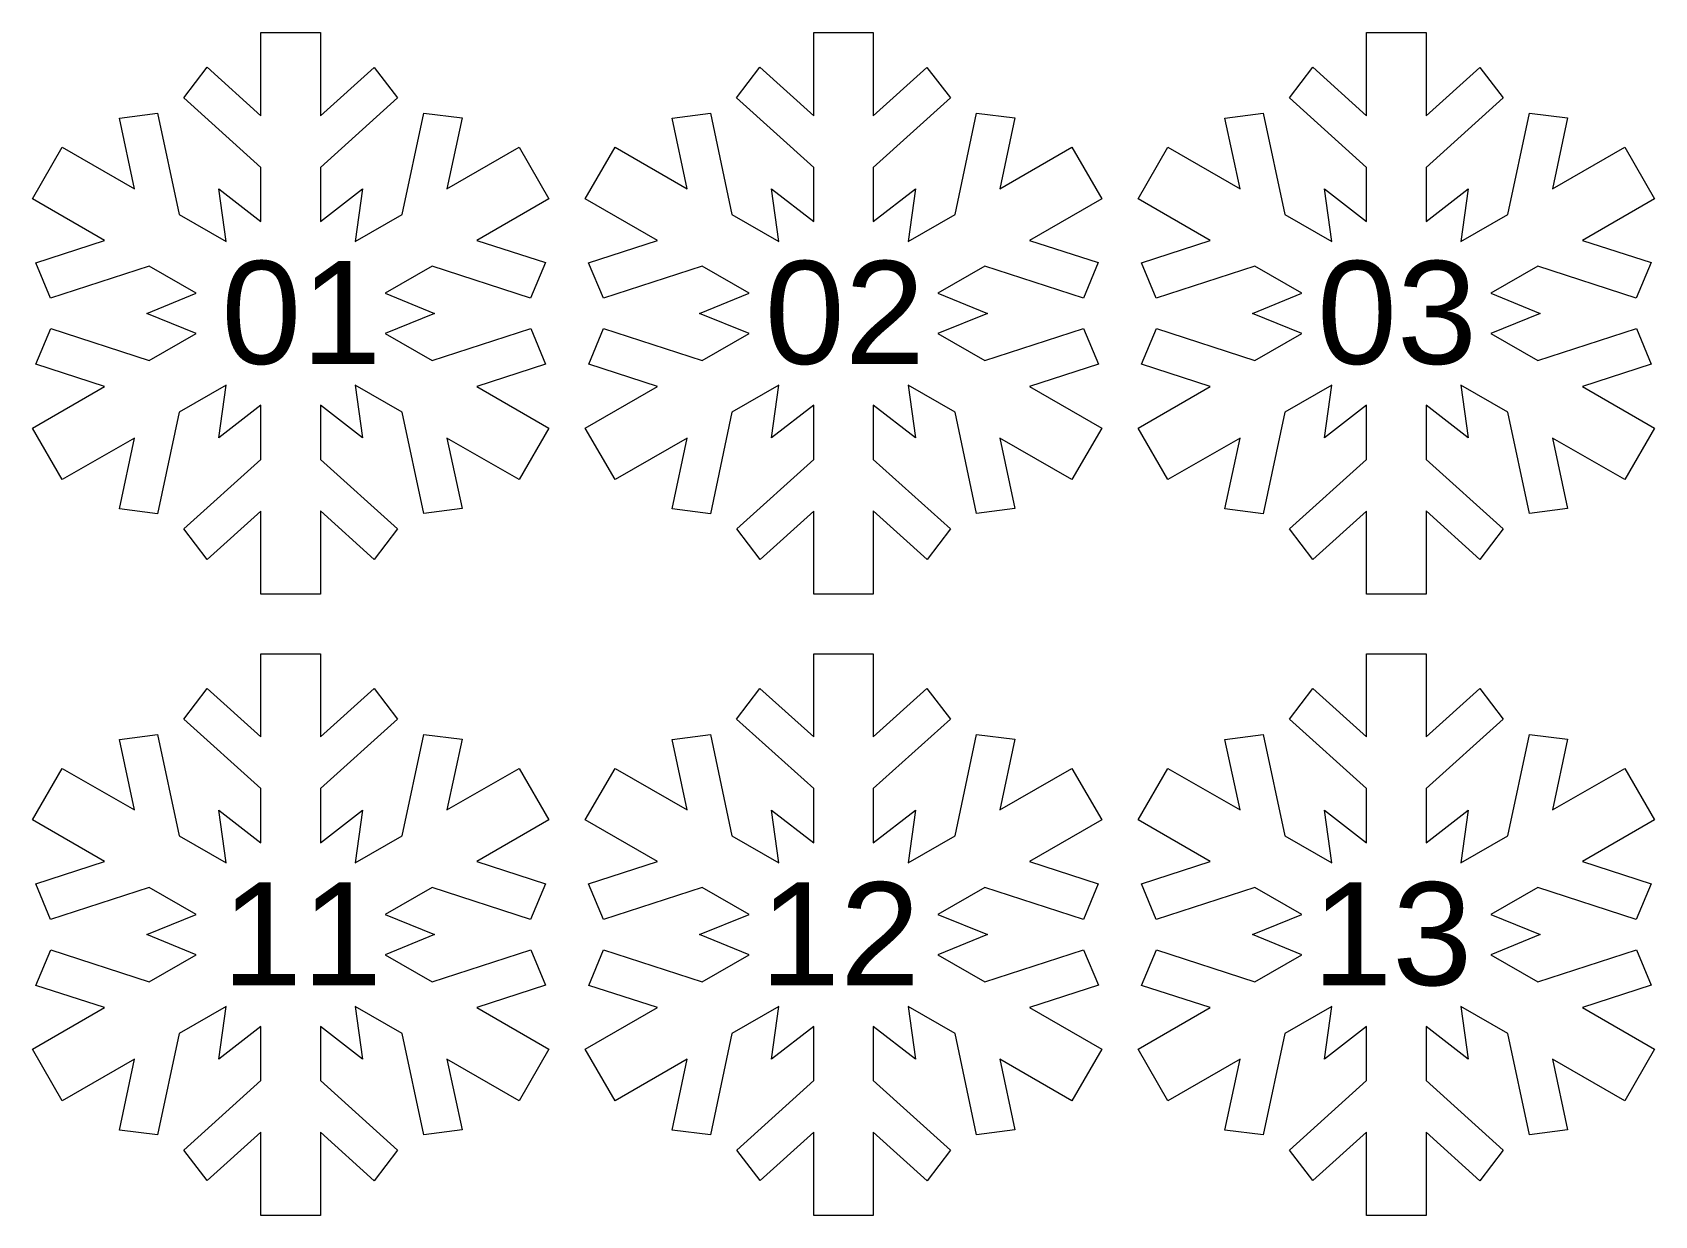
# Model space of a CAD drawing. Header units: millimetres. Extents: x -939 to 939, y -901 to -426.
# Drawn here: x 212.9 to 299.2, y -716.3 to -653.3 of the extents above; entities that cross this region are included whole.
import ezdxf

# ---------------------------------------------------------------- set-up
doc = ezdxf.new("R2010")
doc.units = ezdxf.units.MM
doc.header["$MEASUREMENT"] = 0
doc.layers.add('Camada 1', color=7, linetype='Continuous')
doc.styles.add('0', font='arial.ttf', dxfattribs={"height": 1})

msp = doc.modelspace()

# ---------------------------------------------------------------- linework, layer by layer
at = {"layer": 'Camada 1', "color": 250, "lineweight": 20}
for points in [[(234.1313, -670.7627), (234.1313, -670.7627), (231.6334, -669.3206), (231.6334, -669.3206), (231.6334, -669.3206), (231.6334, -669.3206), (234.2676, -668.2525), (234.2676, -668.2525), (234.2676, -668.2525), (234.2676, -668.2525), (231.6337, -667.1848), (231.6337, -667.1848), (231.6337, -667.1848), (231.6337, -667.1848), (234.1322, -665.7421), (234.1322, -665.7421), (234.1322, -665.7421), (234.1322, -665.7421), (239.3773, -667.4444), (239.3773, -667.4444), (239.3773, -667.4444), (239.3773, -667.4444), (240.1662, -665.555), (240.1662, -665.555), (240.1662, -665.555), (240.1662, -665.555), (236.5112, -664.3687), (236.5112, -664.3687), (236.5112, -664.3687), (236.5112, -664.3687), (240.3478, -662.1536), (240.3478, -662.1536), (240.3478, -662.1536), (240.3478, -662.1536), (238.7618, -659.4062), (238.7618, -659.4062), (238.7618, -659.4062), (238.7618, -659.4062), (234.9243, -661.6217), (234.9243, -661.6217), (234.9243, -661.6217), (234.9243, -661.6217), (235.7256, -657.8574), (235.7256, -657.8574), (235.7256, -657.8574), (235.7256, -657.8574), (233.695, -657.5967), (233.695, -657.5967), (233.695, -657.5967), (233.695, -657.5967), (232.5455, -662.9951), (232.5455, -662.9951), (232.5455, -662.9951), (232.5455, -662.9951), (230.0472, -664.4376), (230.0472, -664.4376), (230.0472, -664.4376), (230.0472, -664.4376), (230.4395, -661.6219), (230.4395, -661.6219), (230.4395, -661.6219), (230.4395, -661.6219), (228.1976, -663.369), (228.1976, -663.369), (228.1976, -663.369), (228.1976, -663.369), (228.1976, -660.4847), (228.1976, -660.4847), (228.1976, -660.4847), (228.1976, -660.4847), (232.2944, -656.7933), (232.2944, -656.7933), (232.2944, -656.7933), (232.2944, -656.7933), (231.0528, -655.1648), (231.0528, -655.1648), (231.0528, -655.1648), (231.0528, -655.1648), (228.1976, -657.7372), (228.1976, -657.7372), (228.1976, -657.7372), (228.1976, -657.7372), (228.1976, -653.3064), (228.1976, -653.3064), (228.1976, -653.3064), (228.1976, -653.3064), (225.0252, -653.3064), (225.0252, -653.3064), (225.0252, -653.3064), (225.0252, -653.3064), (225.0252, -657.7379), (225.0252, -657.7379), (225.0252, -657.7379), (225.0252, -657.7379), (222.1661, -655.1618), (222.1661, -655.1618), (222.1661, -655.1618), (222.1661, -655.1618), (220.9245, -656.7903), (220.9245, -656.7903), (220.9245, -656.7903), (220.9245, -656.7903), (225.0252, -660.4847), (225.0252, -660.4847), (225.0252, -660.4847), (225.0252, -660.4847), (225.0252, -663.369), (225.0252, -663.369), (225.0252, -663.369), (225.0252, -663.369), (222.7833, -661.6219), (222.7833, -661.6219), (222.7833, -661.6219), (222.7833, -661.6219), (223.1755, -664.4376), (223.1755, -664.4376), (223.1755, -664.4376), (223.1755, -664.4376), (220.6774, -662.9951), (220.6774, -662.9951), (220.6774, -662.9951), (220.6774, -662.9951), (219.5288, -657.601), (219.5288, -657.601), (219.5288, -657.601), (219.5288, -657.601), (217.4978, -657.8627), (217.4978, -657.8627), (217.4978, -657.8627), (217.4978, -657.8627), (218.298, -661.6217), (218.298, -661.6217), (218.298, -661.6217), (218.298, -661.6217), (214.4608, -659.4062), (214.4608, -659.4062), (214.4608, -659.4062), (214.4608, -659.4062), (212.8745, -662.1536), (212.8745, -662.1536), (212.8745, -662.1536), (212.8745, -662.1536), (216.7124, -664.3689), (216.7124, -664.3689), (216.7124, -664.3689), (216.7124, -664.3689), (213.0518, -665.5574), (213.0518, -665.5574), (213.0518, -665.5574), (213.0518, -665.5574), (213.8415, -667.4468), (213.8415, -667.4468), (213.8415, -667.4468), (213.8415, -667.4468), (219.0912, -665.7425), (219.0912, -665.7425), (219.0912, -665.7425), (219.0912, -665.7425), (221.5893, -667.1846), (221.5893, -667.1846), (221.5893, -667.1846), (221.5893, -667.1846), (218.9549, -668.2525), (218.9549, -668.2525), (218.9549, -668.2525), (218.9549, -668.2525), (221.5897, -669.3206), (221.5897, -669.3206), (221.5897, -669.3206), (221.5897, -669.3206), (219.0912, -670.7633), (219.0912, -670.7633), (219.0912, -670.7633), (219.0912, -670.7633), (213.8459, -669.061), (213.8459, -669.061), (213.8459, -669.061), (213.8459, -669.061), (213.0567, -670.9506), (213.0567, -670.9506), (213.0567, -670.9506), (213.0567, -670.9506), (216.712, -672.1367), (216.712, -672.1367), (216.712, -672.1367), (216.712, -672.1367), (212.8745, -674.3523), (212.8745, -674.3523), (212.8745, -674.3523), (212.8745, -674.3523), (214.4608, -677.0997), (214.4608, -677.0997), (214.4608, -677.0997), (214.4608, -677.0997), (218.2989, -674.884), (218.2989, -674.884), (218.2989, -674.884), (218.2989, -674.884), (217.4976, -678.6481), (217.4976, -678.6481), (217.4976, -678.6481), (217.4976, -678.6481), (219.5285, -678.909), (219.5285, -678.909), (219.5285, -678.909), (219.5285, -678.909), (220.6774, -673.5104), (220.6774, -673.5104), (220.6774, -673.5104), (220.6774, -673.5104), (223.1753, -672.0683), (223.1753, -672.0683), (223.1753, -672.0683), (223.1753, -672.0683), (222.7833, -674.8831), (222.7833, -674.8831), (222.7833, -674.8831), (222.7833, -674.8831), (225.0252, -673.1362), (225.0252, -673.1362), (225.0252, -673.1362), (225.0252, -673.1362), (225.0252, -676.0214), (225.0252, -676.0214), (225.0252, -676.0214), (225.0252, -676.0214), (220.9287, -679.7124), (220.9287, -679.7124), (220.9287, -679.7124), (220.9287, -679.7124), (222.1708, -681.3403), (222.1708, -681.3403), (222.1708, -681.3403), (222.1708, -681.3403), (225.0252, -678.7682), (225.0252, -678.7682), (225.0252, -678.7682), (225.0252, -678.7682), (225.0252, -683.1986), (225.0252, -683.1986), (225.0252, -683.1986), (225.0252, -683.1986), (228.1976, -683.1986), (228.1976, -683.1986), (228.1976, -683.1986), (228.1976, -683.1986), (228.1976, -678.7669), (228.1976, -678.7669), (228.1976, -678.7669), (228.1976, -678.7669), (231.0573, -681.3435), (231.0573, -681.3435), (231.0573, -681.3435), (231.0573, -681.3435), (232.2987, -679.7151), (232.2987, -679.7151), (232.2987, -679.7151), (232.2987, -679.7151), (228.1976, -676.0201), (228.1976, -676.0201), (228.1976, -676.0201), (228.1976, -676.0201), (228.1976, -673.1362), (228.1976, -673.1362), (228.1976, -673.1362), (228.1976, -673.1362), (230.4395, -674.8831), (230.4395, -674.8831), (230.4395, -674.8831), (230.4395, -674.8831), (230.0474, -672.0683), (230.0474, -672.0683), (230.0474, -672.0683), (230.0474, -672.0683), (232.5461, -673.511), (232.5461, -673.511), (232.5461, -673.511), (232.5461, -673.511), (233.6946, -678.9039), (233.6946, -678.9039), (233.6946, -678.9039), (233.6946, -678.9039), (235.7256, -678.6426), (235.7256, -678.6426), (235.7256, -678.6426), (235.7256, -678.6426), (234.9256, -674.8842), (234.9256, -674.8842), (234.9256, -674.8842), (234.9256, -674.8842), (238.7622, -677.0995), (238.7622, -677.0995), (238.7622, -677.0995), (238.7622, -677.0995), (240.3484, -674.3521), (240.3484, -674.3521), (240.3484, -674.3521), (240.3484, -674.3521), (236.5101, -672.1363), (236.5101, -672.1363), (236.5101, -672.1363), (236.5101, -672.1363), (240.1713, -670.9479), (240.1713, -670.9479), (240.1713, -670.9479), (240.1713, -670.9479), (239.3819, -669.0587), (239.3819, -669.0587), (239.3819, -669.0587), (239.3819, -669.0587), (234.1313, -670.7627), (234.1313, -670.7627)], [(263.5384, -670.7627), (263.5384, -670.7627), (261.0405, -669.3206), (261.0405, -669.3206), (261.0405, -669.3206), (261.0405, -669.3206), (263.6746, -668.2525), (263.6746, -668.2525), (263.6746, -668.2525), (263.6746, -668.2525), (261.0407, -667.1848), (261.0407, -667.1848), (261.0407, -667.1848), (261.0407, -667.1848), (263.5392, -665.7421), (263.5392, -665.7421), (263.5392, -665.7421), (263.5392, -665.7421), (268.7843, -667.4444), (268.7843, -667.4444), (268.7843, -667.4444), (268.7843, -667.4444), (269.5733, -665.555), (269.5733, -665.555), (269.5733, -665.555), (269.5733, -665.555), (265.9182, -664.3687), (265.9182, -664.3687), (265.9182, -664.3687), (265.9182, -664.3687), (269.7548, -662.1536), (269.7548, -662.1536), (269.7548, -662.1536), (269.7548, -662.1536), (268.1688, -659.4062), (268.1688, -659.4062), (268.1688, -659.4062), (268.1688, -659.4062), (264.3314, -661.6217), (264.3314, -661.6217), (264.3314, -661.6217), (264.3314, -661.6217), (265.1327, -657.8574), (265.1327, -657.8574), (265.1327, -657.8574), (265.1327, -657.8574), (263.1021, -657.5967), (263.1021, -657.5967), (263.1021, -657.5967), (263.1021, -657.5967), (261.9526, -662.9951), (261.9526, -662.9951), (261.9526, -662.9951), (261.9526, -662.9951), (259.4543, -664.4376), (259.4543, -664.4376), (259.4543, -664.4376), (259.4543, -664.4376), (259.8465, -661.6219), (259.8465, -661.6219), (259.8465, -661.6219), (259.8465, -661.6219), (257.6046, -663.369), (257.6046, -663.369), (257.6046, -663.369), (257.6046, -663.369), (257.6046, -660.4847), (257.6046, -660.4847), (257.6046, -660.4847), (257.6046, -660.4847), (261.7015, -656.7933), (261.7015, -656.7933), (261.7015, -656.7933), (261.7015, -656.7933), (260.4599, -655.1648), (260.4599, -655.1648), (260.4599, -655.1648), (260.4599, -655.1648), (257.6046, -657.7372), (257.6046, -657.7372), (257.6046, -657.7372), (257.6046, -657.7372), (257.6046, -653.3064), (257.6046, -653.3064), (257.6046, -653.3064), (257.6046, -653.3064), (254.4322, -653.3064), (254.4322, -653.3064), (254.4322, -653.3064), (254.4322, -653.3064), (254.4322, -657.7379), (254.4322, -657.7379), (254.4322, -657.7379), (254.4322, -657.7379), (251.5731, -655.1618), (251.5731, -655.1618), (251.5731, -655.1618), (251.5731, -655.1618), (250.3315, -656.7903), (250.3315, -656.7903), (250.3315, -656.7903), (250.3315, -656.7903), (254.4322, -660.4847), (254.4322, -660.4847), (254.4322, -660.4847), (254.4322, -660.4847), (254.4322, -663.369), (254.4322, -663.369), (254.4322, -663.369), (254.4322, -663.369), (252.1903, -661.6219), (252.1903, -661.6219), (252.1903, -661.6219), (252.1903, -661.6219), (252.5826, -664.4376), (252.5826, -664.4376), (252.5826, -664.4376), (252.5826, -664.4376), (250.0845, -662.9951), (250.0845, -662.9951), (250.0845, -662.9951), (250.0845, -662.9951), (248.9358, -657.601), (248.9358, -657.601), (248.9358, -657.601), (248.9358, -657.601), (246.9048, -657.8627), (246.9048, -657.8627), (246.9048, -657.8627), (246.9048, -657.8627), (247.7051, -661.6217), (247.7051, -661.6217), (247.7051, -661.6217), (247.7051, -661.6217), (243.8678, -659.4062), (243.8678, -659.4062), (243.8678, -659.4062), (243.8678, -659.4062), (242.2816, -662.1536), (242.2816, -662.1536), (242.2816, -662.1536), (242.2816, -662.1536), (246.1195, -664.3689), (246.1195, -664.3689), (246.1195, -664.3689), (246.1195, -664.3689), (242.4589, -665.5574), (242.4589, -665.5574), (242.4589, -665.5574), (242.4589, -665.5574), (243.2485, -667.4468), (243.2485, -667.4468), (243.2485, -667.4468), (243.2485, -667.4468), (248.4983, -665.7425), (248.4983, -665.7425), (248.4983, -665.7425), (248.4983, -665.7425), (250.9963, -667.1846), (250.9963, -667.1846), (250.9963, -667.1846), (250.9963, -667.1846), (248.362, -668.2525), (248.362, -668.2525), (248.362, -668.2525), (248.362, -668.2525), (250.9968, -669.3206), (250.9968, -669.3206), (250.9968, -669.3206), (250.9968, -669.3206), (248.4983, -670.7633), (248.4983, -670.7633), (248.4983, -670.7633), (248.4983, -670.7633), (243.253, -669.061), (243.253, -669.061), (243.253, -669.061), (243.253, -669.061), (242.4638, -670.9506), (242.4638, -670.9506), (242.4638, -670.9506), (242.4638, -670.9506), (246.119, -672.1367), (246.119, -672.1367), (246.119, -672.1367), (246.119, -672.1367), (242.2816, -674.3523), (242.2816, -674.3523), (242.2816, -674.3523), (242.2816, -674.3523), (243.8678, -677.0997), (243.8678, -677.0997), (243.8678, -677.0997), (243.8678, -677.0997), (247.7059, -674.884), (247.7059, -674.884), (247.7059, -674.884), (247.7059, -674.884), (246.9046, -678.6481), (246.9046, -678.6481), (246.9046, -678.6481), (246.9046, -678.6481), (248.9356, -678.909), (248.9356, -678.909), (248.9356, -678.909), (248.9356, -678.909), (250.0845, -673.5104), (250.0845, -673.5104), (250.0845, -673.5104), (250.0845, -673.5104), (252.5824, -672.0683), (252.5824, -672.0683), (252.5824, -672.0683), (252.5824, -672.0683), (252.1903, -674.8831), (252.1903, -674.8831), (252.1903, -674.8831), (252.1903, -674.8831), (254.4322, -673.1362), (254.4322, -673.1362), (254.4322, -673.1362), (254.4322, -673.1362), (254.4322, -676.0214), (254.4322, -676.0214), (254.4322, -676.0214), (254.4322, -676.0214), (250.3358, -679.7124), (250.3358, -679.7124), (250.3358, -679.7124), (250.3358, -679.7124), (251.5778, -681.3403), (251.5778, -681.3403), (251.5778, -681.3403), (251.5778, -681.3403), (254.4322, -678.7682), (254.4322, -678.7682), (254.4322, -678.7682), (254.4322, -678.7682), (254.4322, -683.1986), (254.4322, -683.1986), (254.4322, -683.1986), (254.4322, -683.1986), (257.6046, -683.1986), (257.6046, -683.1986), (257.6046, -683.1986), (257.6046, -683.1986), (257.6046, -678.7669), (257.6046, -678.7669), (257.6046, -678.7669), (257.6046, -678.7669), (260.4643, -681.3435), (260.4643, -681.3435), (260.4643, -681.3435), (260.4643, -681.3435), (261.7057, -679.7151), (261.7057, -679.7151), (261.7057, -679.7151), (261.7057, -679.7151), (257.6046, -676.0201), (257.6046, -676.0201), (257.6046, -676.0201), (257.6046, -676.0201), (257.6046, -673.1362), (257.6046, -673.1362), (257.6046, -673.1362), (257.6046, -673.1362), (259.8465, -674.8831), (259.8465, -674.8831), (259.8465, -674.8831), (259.8465, -674.8831), (259.4545, -672.0683), (259.4545, -672.0683), (259.4545, -672.0683), (259.4545, -672.0683), (261.9532, -673.511), (261.9532, -673.511), (261.9532, -673.511), (261.9532, -673.511), (263.1017, -678.9039), (263.1017, -678.9039), (263.1017, -678.9039), (263.1017, -678.9039), (265.1327, -678.6426), (265.1327, -678.6426), (265.1327, -678.6426), (265.1327, -678.6426), (264.3326, -674.8842), (264.3326, -674.8842), (264.3326, -674.8842), (264.3326, -674.8842), (268.1692, -677.0995), (268.1692, -677.0995), (268.1692, -677.0995), (268.1692, -677.0995), (269.7555, -674.3521), (269.7555, -674.3521), (269.7555, -674.3521), (269.7555, -674.3521), (265.9172, -672.1363), (265.9172, -672.1363), (265.9172, -672.1363), (265.9172, -672.1363), (269.5784, -670.9479), (269.5784, -670.9479), (269.5784, -670.9479), (269.5784, -670.9479), (268.789, -669.0587), (268.789, -669.0587), (268.789, -669.0587), (268.789, -669.0587), (263.5384, -670.7627), (263.5384, -670.7627)], [(292.9454, -670.7627), (292.9454, -670.7627), (290.4475, -669.3206), (290.4475, -669.3206), (290.4475, -669.3206), (290.4475, -669.3206), (293.0817, -668.2525), (293.0817, -668.2525), (293.0817, -668.2525), (293.0817, -668.2525), (290.4478, -667.1848), (290.4478, -667.1848), (290.4478, -667.1848), (290.4478, -667.1848), (292.9463, -665.7421), (292.9463, -665.7421), (292.9463, -665.7421), (292.9463, -665.7421), (298.1913, -667.4444), (298.1913, -667.4444), (298.1913, -667.4444), (298.1913, -667.4444), (298.9803, -665.555), (298.9803, -665.555), (298.9803, -665.555), (298.9803, -665.555), (295.3253, -664.3687), (295.3253, -664.3687), (295.3253, -664.3687), (295.3253, -664.3687), (299.1619, -662.1536), (299.1619, -662.1536), (299.1619, -662.1536), (299.1619, -662.1536), (297.5759, -659.4062), (297.5759, -659.4062), (297.5759, -659.4062), (297.5759, -659.4062), (293.7384, -661.6217), (293.7384, -661.6217), (293.7384, -661.6217), (293.7384, -661.6217), (294.5397, -657.8574), (294.5397, -657.8574), (294.5397, -657.8574), (294.5397, -657.8574), (292.5091, -657.5967), (292.5091, -657.5967), (292.5091, -657.5967), (292.5091, -657.5967), (291.3596, -662.9951), (291.3596, -662.9951), (291.3596, -662.9951), (291.3596, -662.9951), (288.8613, -664.4376), (288.8613, -664.4376), (288.8613, -664.4376), (288.8613, -664.4376), (289.2536, -661.6219), (289.2536, -661.6219), (289.2536, -661.6219), (289.2536, -661.6219), (287.0117, -663.369), (287.0117, -663.369), (287.0117, -663.369), (287.0117, -663.369), (287.0117, -660.4847), (287.0117, -660.4847), (287.0117, -660.4847), (287.0117, -660.4847), (291.1085, -656.7933), (291.1085, -656.7933), (291.1085, -656.7933), (291.1085, -656.7933), (289.8669, -655.1648), (289.8669, -655.1648), (289.8669, -655.1648), (289.8669, -655.1648), (287.0117, -657.7372), (287.0117, -657.7372), (287.0117, -657.7372), (287.0117, -657.7372), (287.0117, -653.3064), (287.0117, -653.3064), (287.0117, -653.3064), (287.0117, -653.3064), (283.8392, -653.3064), (283.8392, -653.3064), (283.8392, -653.3064), (283.8392, -653.3064), (283.8392, -657.7379), (283.8392, -657.7379), (283.8392, -657.7379), (283.8392, -657.7379), (280.9802, -655.1618), (280.9802, -655.1618), (280.9802, -655.1618), (280.9802, -655.1618), (279.7386, -656.7903), (279.7386, -656.7903), (279.7386, -656.7903), (279.7386, -656.7903), (283.8392, -660.4847), (283.8392, -660.4847), (283.8392, -660.4847), (283.8392, -660.4847), (283.8392, -663.369), (283.8392, -663.369), (283.8392, -663.369), (283.8392, -663.369), (281.5974, -661.6219), (281.5974, -661.6219), (281.5974, -661.6219), (281.5974, -661.6219), (281.9896, -664.4376), (281.9896, -664.4376), (281.9896, -664.4376), (281.9896, -664.4376), (279.4915, -662.9951), (279.4915, -662.9951), (279.4915, -662.9951), (279.4915, -662.9951), (278.3429, -657.601), (278.3429, -657.601), (278.3429, -657.601), (278.3429, -657.601), (276.3119, -657.8627), (276.3119, -657.8627), (276.3119, -657.8627), (276.3119, -657.8627), (277.1121, -661.6217), (277.1121, -661.6217), (277.1121, -661.6217), (277.1121, -661.6217), (273.2749, -659.4062), (273.2749, -659.4062), (273.2749, -659.4062), (273.2749, -659.4062), (271.6886, -662.1536), (271.6886, -662.1536), (271.6886, -662.1536), (271.6886, -662.1536), (275.5265, -664.3689), (275.5265, -664.3689), (275.5265, -664.3689), (275.5265, -664.3689), (271.8659, -665.5574), (271.8659, -665.5574), (271.8659, -665.5574), (271.8659, -665.5574), (272.6555, -667.4468), (272.6555, -667.4468), (272.6555, -667.4468), (272.6555, -667.4468), (277.9053, -665.7425), (277.9053, -665.7425), (277.9053, -665.7425), (277.9053, -665.7425), (280.4034, -667.1846), (280.4034, -667.1846), (280.4034, -667.1846), (280.4034, -667.1846), (277.769, -668.2525), (277.769, -668.2525), (277.769, -668.2525), (277.769, -668.2525), (280.4038, -669.3206), (280.4038, -669.3206), (280.4038, -669.3206), (280.4038, -669.3206), (277.9053, -670.7633), (277.9053, -670.7633), (277.9053, -670.7633), (277.9053, -670.7633), (272.66, -669.061), (272.66, -669.061), (272.66, -669.061), (272.66, -669.061), (271.8708, -670.9506), (271.8708, -670.9506), (271.8708, -670.9506), (271.8708, -670.9506), (275.5261, -672.1367), (275.5261, -672.1367), (275.5261, -672.1367), (275.5261, -672.1367), (271.6886, -674.3523), (271.6886, -674.3523), (271.6886, -674.3523), (271.6886, -674.3523), (273.2749, -677.0997), (273.2749, -677.0997), (273.2749, -677.0997), (273.2749, -677.0997), (277.113, -674.884), (277.113, -674.884), (277.113, -674.884), (277.113, -674.884), (276.3117, -678.6481), (276.3117, -678.6481), (276.3117, -678.6481), (276.3117, -678.6481), (278.3426, -678.909), (278.3426, -678.909), (278.3426, -678.909), (278.3426, -678.909), (279.4915, -673.5104), (279.4915, -673.5104), (279.4915, -673.5104), (279.4915, -673.5104), (281.9894, -672.0683), (281.9894, -672.0683), (281.9894, -672.0683), (281.9894, -672.0683), (281.5974, -674.8831), (281.5974, -674.8831), (281.5974, -674.8831), (281.5974, -674.8831), (283.8392, -673.1362), (283.8392, -673.1362), (283.8392, -673.1362), (283.8392, -673.1362), (283.8392, -676.0214), (283.8392, -676.0214), (283.8392, -676.0214), (283.8392, -676.0214), (279.7428, -679.7124), (279.7428, -679.7124), (279.7428, -679.7124), (279.7428, -679.7124), (280.9849, -681.3403), (280.9849, -681.3403), (280.9849, -681.3403), (280.9849, -681.3403), (283.8392, -678.7682), (283.8392, -678.7682), (283.8392, -678.7682), (283.8392, -678.7682), (283.8392, -683.1986), (283.8392, -683.1986), (283.8392, -683.1986), (283.8392, -683.1986), (287.0117, -683.1986), (287.0117, -683.1986), (287.0117, -683.1986), (287.0117, -683.1986), (287.0117, -678.7669), (287.0117, -678.7669), (287.0117, -678.7669), (287.0117, -678.7669), (289.8714, -681.3435), (289.8714, -681.3435), (289.8714, -681.3435), (289.8714, -681.3435), (291.1128, -679.7151), (291.1128, -679.7151), (291.1128, -679.7151), (291.1128, -679.7151), (287.0117, -676.0201), (287.0117, -676.0201), (287.0117, -676.0201), (287.0117, -676.0201), (287.0117, -673.1362), (287.0117, -673.1362), (287.0117, -673.1362), (287.0117, -673.1362), (289.2536, -674.8831), (289.2536, -674.8831), (289.2536, -674.8831), (289.2536, -674.8831), (288.8615, -672.0683), (288.8615, -672.0683), (288.8615, -672.0683), (288.8615, -672.0683), (291.3602, -673.511), (291.3602, -673.511), (291.3602, -673.511), (291.3602, -673.511), (292.5087, -678.9039), (292.5087, -678.9039), (292.5087, -678.9039), (292.5087, -678.9039), (294.5397, -678.6426), (294.5397, -678.6426), (294.5397, -678.6426), (294.5397, -678.6426), (293.7397, -674.8842), (293.7397, -674.8842), (293.7397, -674.8842), (293.7397, -674.8842), (297.5763, -677.0995), (297.5763, -677.0995), (297.5763, -677.0995), (297.5763, -677.0995), (299.1625, -674.3521), (299.1625, -674.3521), (299.1625, -674.3521), (299.1625, -674.3521), (295.3242, -672.1363), (295.3242, -672.1363), (295.3242, -672.1363), (295.3242, -672.1363), (298.9854, -670.9479), (298.9854, -670.9479), (298.9854, -670.9479), (298.9854, -670.9479), (298.196, -669.0587), (298.196, -669.0587), (298.196, -669.0587), (298.196, -669.0587), (292.9454, -670.7627), (292.9454, -670.7627)], [(234.1313, -703.8157), (234.1313, -703.8157), (231.6334, -702.3736), (231.6334, -702.3736), (231.6334, -702.3736), (231.6334, -702.3736), (234.2676, -701.3055), (234.2676, -701.3055), (234.2676, -701.3055), (234.2676, -701.3055), (231.6337, -700.2378), (231.6337, -700.2378), (231.6337, -700.2378), (231.6337, -700.2378), (234.1322, -698.7951), (234.1322, -698.7951), (234.1322, -698.7951), (234.1322, -698.7951), (239.3773, -700.4974), (239.3773, -700.4974), (239.3773, -700.4974), (239.3773, -700.4974), (240.1662, -698.608), (240.1662, -698.608), (240.1662, -698.608), (240.1662, -698.608), (236.5112, -697.4217), (236.5112, -697.4217), (236.5112, -697.4217), (236.5112, -697.4217), (240.3478, -695.2066), (240.3478, -695.2066), (240.3478, -695.2066), (240.3478, -695.2066), (238.7618, -692.4591), (238.7618, -692.4591), (238.7618, -692.4591), (238.7618, -692.4591), (234.9243, -694.6746), (234.9243, -694.6746), (234.9243, -694.6746), (234.9243, -694.6746), (235.7256, -690.9103), (235.7256, -690.9103), (235.7256, -690.9103), (235.7256, -690.9103), (233.695, -690.6497), (233.695, -690.6497), (233.695, -690.6497), (233.695, -690.6497), (232.5455, -696.0481), (232.5455, -696.0481), (232.5455, -696.0481), (232.5455, -696.0481), (230.0472, -697.4906), (230.0472, -697.4906), (230.0472, -697.4906), (230.0472, -697.4906), (230.4395, -694.6749), (230.4395, -694.6749), (230.4395, -694.6749), (230.4395, -694.6749), (228.1976, -696.422), (228.1976, -696.422), (228.1976, -696.422), (228.1976, -696.422), (228.1976, -693.5377), (228.1976, -693.5377), (228.1976, -693.5377), (228.1976, -693.5377), (232.2944, -689.8462), (232.2944, -689.8462), (232.2944, -689.8462), (232.2944, -689.8462), (231.0528, -688.2177), (231.0528, -688.2177), (231.0528, -688.2177), (231.0528, -688.2177), (228.1976, -690.7902), (228.1976, -690.7902), (228.1976, -690.7902), (228.1976, -690.7902), (228.1976, -686.3594), (228.1976, -686.3594), (228.1976, -686.3594), (228.1976, -686.3594), (225.0252, -686.3594), (225.0252, -686.3594), (225.0252, -686.3594), (225.0252, -686.3594), (225.0252, -690.7908), (225.0252, -690.7908), (225.0252, -690.7908), (225.0252, -690.7908), (222.1661, -688.2147), (222.1661, -688.2147), (222.1661, -688.2147), (222.1661, -688.2147), (220.9245, -689.8433), (220.9245, -689.8433), (220.9245, -689.8433), (220.9245, -689.8433), (225.0252, -693.5377), (225.0252, -693.5377), (225.0252, -693.5377), (225.0252, -693.5377), (225.0252, -696.422), (225.0252, -696.422), (225.0252, -696.422), (225.0252, -696.422), (222.7833, -694.6749), (222.7833, -694.6749), (222.7833, -694.6749), (222.7833, -694.6749), (223.1755, -697.4906), (223.1755, -697.4906), (223.1755, -697.4906), (223.1755, -697.4906), (220.6774, -696.0481), (220.6774, -696.0481), (220.6774, -696.0481), (220.6774, -696.0481), (219.5288, -690.6539), (219.5288, -690.6539), (219.5288, -690.6539), (219.5288, -690.6539), (217.4978, -690.9156), (217.4978, -690.9156), (217.4978, -690.9156), (217.4978, -690.9156), (218.298, -694.6746), (218.298, -694.6746), (218.298, -694.6746), (218.298, -694.6746), (214.4608, -692.4591), (214.4608, -692.4591), (214.4608, -692.4591), (214.4608, -692.4591), (212.8745, -695.2066), (212.8745, -695.2066), (212.8745, -695.2066), (212.8745, -695.2066), (216.7124, -697.4219), (216.7124, -697.4219), (216.7124, -697.4219), (216.7124, -697.4219), (213.0518, -698.6103), (213.0518, -698.6103), (213.0518, -698.6103), (213.0518, -698.6103), (213.8415, -700.4997), (213.8415, -700.4997), (213.8415, -700.4997), (213.8415, -700.4997), (219.0912, -698.7955), (219.0912, -698.7955), (219.0912, -698.7955), (219.0912, -698.7955), (221.5893, -700.2376), (221.5893, -700.2376), (221.5893, -700.2376), (221.5893, -700.2376), (218.9549, -701.3055), (218.9549, -701.3055), (218.9549, -701.3055), (218.9549, -701.3055), (221.5897, -702.3736), (221.5897, -702.3736), (221.5897, -702.3736), (221.5897, -702.3736), (219.0912, -703.8163), (219.0912, -703.8163), (219.0912, -703.8163), (219.0912, -703.8163), (213.8459, -702.114), (213.8459, -702.114), (213.8459, -702.114), (213.8459, -702.114), (213.0567, -704.0036), (213.0567, -704.0036), (213.0567, -704.0036), (213.0567, -704.0036), (216.712, -705.1897), (216.712, -705.1897), (216.712, -705.1897), (216.712, -705.1897), (212.8745, -707.4052), (212.8745, -707.4052), (212.8745, -707.4052), (212.8745, -707.4052), (214.4608, -710.1527), (214.4608, -710.1527), (214.4608, -710.1527), (214.4608, -710.1527), (218.2989, -707.9369), (218.2989, -707.9369), (218.2989, -707.9369), (218.2989, -707.9369), (217.4976, -711.7011), (217.4976, -711.7011), (217.4976, -711.7011), (217.4976, -711.7011), (219.5285, -711.9619), (219.5285, -711.9619), (219.5285, -711.9619), (219.5285, -711.9619), (220.6774, -706.5633), (220.6774, -706.5633), (220.6774, -706.5633), (220.6774, -706.5633), (223.1753, -705.1213), (223.1753, -705.1213), (223.1753, -705.1213), (223.1753, -705.1213), (222.7833, -707.9361), (222.7833, -707.9361), (222.7833, -707.9361), (222.7833, -707.9361), (225.0252, -706.1892), (225.0252, -706.1892), (225.0252, -706.1892), (225.0252, -706.1892), (225.0252, -709.0744), (225.0252, -709.0744), (225.0252, -709.0744), (225.0252, -709.0744), (220.9287, -712.7653), (220.9287, -712.7653), (220.9287, -712.7653), (220.9287, -712.7653), (222.1708, -714.3932), (222.1708, -714.3932), (222.1708, -714.3932), (222.1708, -714.3932), (225.0252, -711.8212), (225.0252, -711.8212), (225.0252, -711.8212), (225.0252, -711.8212), (225.0252, -716.2516), (225.0252, -716.2516), (225.0252, -716.2516), (225.0252, -716.2516), (228.1976, -716.2516), (228.1976, -716.2516), (228.1976, -716.2516), (228.1976, -716.2516), (228.1976, -711.8199), (228.1976, -711.8199), (228.1976, -711.8199), (228.1976, -711.8199), (231.0573, -714.3964), (231.0573, -714.3964), (231.0573, -714.3964), (231.0573, -714.3964), (232.2987, -712.7681), (232.2987, -712.7681), (232.2987, -712.7681), (232.2987, -712.7681), (228.1976, -709.0731), (228.1976, -709.0731), (228.1976, -709.0731), (228.1976, -709.0731), (228.1976, -706.1892), (228.1976, -706.1892), (228.1976, -706.1892), (228.1976, -706.1892), (230.4395, -707.9361), (230.4395, -707.9361), (230.4395, -707.9361), (230.4395, -707.9361), (230.0474, -705.1213), (230.0474, -705.1213), (230.0474, -705.1213), (230.0474, -705.1213), (232.5461, -706.564), (232.5461, -706.564), (232.5461, -706.564), (232.5461, -706.564), (233.6946, -711.9568), (233.6946, -711.9568), (233.6946, -711.9568), (233.6946, -711.9568), (235.7256, -711.6955), (235.7256, -711.6955), (235.7256, -711.6955), (235.7256, -711.6955), (234.9256, -707.9372), (234.9256, -707.9372), (234.9256, -707.9372), (234.9256, -707.9372), (238.7622, -710.1525), (238.7622, -710.1525), (238.7622, -710.1525), (238.7622, -710.1525), (240.3484, -707.405), (240.3484, -707.405), (240.3484, -707.405), (240.3484, -707.405), (236.5101, -705.1893), (236.5101, -705.1893), (236.5101, -705.1893), (236.5101, -705.1893), (240.1713, -704.0008), (240.1713, -704.0008), (240.1713, -704.0008), (240.1713, -704.0008), (239.3819, -702.1117), (239.3819, -702.1117), (239.3819, -702.1117), (239.3819, -702.1117), (234.1313, -703.8157), (234.1313, -703.8157)], [(263.5384, -703.8157), (263.5384, -703.8157), (261.0405, -702.3736), (261.0405, -702.3736), (261.0405, -702.3736), (261.0405, -702.3736), (263.6746, -701.3055), (263.6746, -701.3055), (263.6746, -701.3055), (263.6746, -701.3055), (261.0407, -700.2378), (261.0407, -700.2378), (261.0407, -700.2378), (261.0407, -700.2378), (263.5392, -698.7951), (263.5392, -698.7951), (263.5392, -698.7951), (263.5392, -698.7951), (268.7843, -700.4974), (268.7843, -700.4974), (268.7843, -700.4974), (268.7843, -700.4974), (269.5733, -698.608), (269.5733, -698.608), (269.5733, -698.608), (269.5733, -698.608), (265.9182, -697.4217), (265.9182, -697.4217), (265.9182, -697.4217), (265.9182, -697.4217), (269.7548, -695.2066), (269.7548, -695.2066), (269.7548, -695.2066), (269.7548, -695.2066), (268.1688, -692.4591), (268.1688, -692.4591), (268.1688, -692.4591), (268.1688, -692.4591), (264.3314, -694.6746), (264.3314, -694.6746), (264.3314, -694.6746), (264.3314, -694.6746), (265.1327, -690.9103), (265.1327, -690.9103), (265.1327, -690.9103), (265.1327, -690.9103), (263.1021, -690.6497), (263.1021, -690.6497), (263.1021, -690.6497), (263.1021, -690.6497), (261.9526, -696.0481), (261.9526, -696.0481), (261.9526, -696.0481), (261.9526, -696.0481), (259.4543, -697.4906), (259.4543, -697.4906), (259.4543, -697.4906), (259.4543, -697.4906), (259.8465, -694.6749), (259.8465, -694.6749), (259.8465, -694.6749), (259.8465, -694.6749), (257.6046, -696.422), (257.6046, -696.422), (257.6046, -696.422), (257.6046, -696.422), (257.6046, -693.5377), (257.6046, -693.5377), (257.6046, -693.5377), (257.6046, -693.5377), (261.7015, -689.8462), (261.7015, -689.8462), (261.7015, -689.8462), (261.7015, -689.8462), (260.4599, -688.2177), (260.4599, -688.2177), (260.4599, -688.2177), (260.4599, -688.2177), (257.6046, -690.7902), (257.6046, -690.7902), (257.6046, -690.7902), (257.6046, -690.7902), (257.6046, -686.3594), (257.6046, -686.3594), (257.6046, -686.3594), (257.6046, -686.3594), (254.4322, -686.3594), (254.4322, -686.3594), (254.4322, -686.3594), (254.4322, -686.3594), (254.4322, -690.7908), (254.4322, -690.7908), (254.4322, -690.7908), (254.4322, -690.7908), (251.5731, -688.2147), (251.5731, -688.2147), (251.5731, -688.2147), (251.5731, -688.2147), (250.3315, -689.8433), (250.3315, -689.8433), (250.3315, -689.8433), (250.3315, -689.8433), (254.4322, -693.5377), (254.4322, -693.5377), (254.4322, -693.5377), (254.4322, -693.5377), (254.4322, -696.422), (254.4322, -696.422), (254.4322, -696.422), (254.4322, -696.422), (252.1903, -694.6749), (252.1903, -694.6749), (252.1903, -694.6749), (252.1903, -694.6749), (252.5826, -697.4906), (252.5826, -697.4906), (252.5826, -697.4906), (252.5826, -697.4906), (250.0845, -696.0481), (250.0845, -696.0481), (250.0845, -696.0481), (250.0845, -696.0481), (248.9358, -690.6539), (248.9358, -690.6539), (248.9358, -690.6539), (248.9358, -690.6539), (246.9048, -690.9156), (246.9048, -690.9156), (246.9048, -690.9156), (246.9048, -690.9156), (247.7051, -694.6746), (247.7051, -694.6746), (247.7051, -694.6746), (247.7051, -694.6746), (243.8678, -692.4591), (243.8678, -692.4591), (243.8678, -692.4591), (243.8678, -692.4591), (242.2816, -695.2066), (242.2816, -695.2066), (242.2816, -695.2066), (242.2816, -695.2066), (246.1195, -697.4219), (246.1195, -697.4219), (246.1195, -697.4219), (246.1195, -697.4219), (242.4589, -698.6103), (242.4589, -698.6103), (242.4589, -698.6103), (242.4589, -698.6103), (243.2485, -700.4997), (243.2485, -700.4997), (243.2485, -700.4997), (243.2485, -700.4997), (248.4983, -698.7955), (248.4983, -698.7955), (248.4983, -698.7955), (248.4983, -698.7955), (250.9963, -700.2376), (250.9963, -700.2376), (250.9963, -700.2376), (250.9963, -700.2376), (248.362, -701.3055), (248.362, -701.3055), (248.362, -701.3055), (248.362, -701.3055), (250.9968, -702.3736), (250.9968, -702.3736), (250.9968, -702.3736), (250.9968, -702.3736), (248.4983, -703.8163), (248.4983, -703.8163), (248.4983, -703.8163), (248.4983, -703.8163), (243.253, -702.114), (243.253, -702.114), (243.253, -702.114), (243.253, -702.114), (242.4638, -704.0036), (242.4638, -704.0036), (242.4638, -704.0036), (242.4638, -704.0036), (246.119, -705.1897), (246.119, -705.1897), (246.119, -705.1897), (246.119, -705.1897), (242.2816, -707.4052), (242.2816, -707.4052), (242.2816, -707.4052), (242.2816, -707.4052), (243.8678, -710.1527), (243.8678, -710.1527), (243.8678, -710.1527), (243.8678, -710.1527), (247.7059, -707.9369), (247.7059, -707.9369), (247.7059, -707.9369), (247.7059, -707.9369), (246.9046, -711.7011), (246.9046, -711.7011), (246.9046, -711.7011), (246.9046, -711.7011), (248.9356, -711.9619), (248.9356, -711.9619), (248.9356, -711.9619), (248.9356, -711.9619), (250.0845, -706.5633), (250.0845, -706.5633), (250.0845, -706.5633), (250.0845, -706.5633), (252.5824, -705.1213), (252.5824, -705.1213), (252.5824, -705.1213), (252.5824, -705.1213), (252.1903, -707.9361), (252.1903, -707.9361), (252.1903, -707.9361), (252.1903, -707.9361), (254.4322, -706.1892), (254.4322, -706.1892), (254.4322, -706.1892), (254.4322, -706.1892), (254.4322, -709.0744), (254.4322, -709.0744), (254.4322, -709.0744), (254.4322, -709.0744), (250.3358, -712.7653), (250.3358, -712.7653), (250.3358, -712.7653), (250.3358, -712.7653), (251.5778, -714.3932), (251.5778, -714.3932), (251.5778, -714.3932), (251.5778, -714.3932), (254.4322, -711.8212), (254.4322, -711.8212), (254.4322, -711.8212), (254.4322, -711.8212), (254.4322, -716.2516), (254.4322, -716.2516), (254.4322, -716.2516), (254.4322, -716.2516), (257.6046, -716.2516), (257.6046, -716.2516), (257.6046, -716.2516), (257.6046, -716.2516), (257.6046, -711.8199), (257.6046, -711.8199), (257.6046, -711.8199), (257.6046, -711.8199), (260.4643, -714.3964), (260.4643, -714.3964), (260.4643, -714.3964), (260.4643, -714.3964), (261.7057, -712.7681), (261.7057, -712.7681), (261.7057, -712.7681), (261.7057, -712.7681), (257.6046, -709.0731), (257.6046, -709.0731), (257.6046, -709.0731), (257.6046, -709.0731), (257.6046, -706.1892), (257.6046, -706.1892), (257.6046, -706.1892), (257.6046, -706.1892), (259.8465, -707.9361), (259.8465, -707.9361), (259.8465, -707.9361), (259.8465, -707.9361), (259.4545, -705.1213), (259.4545, -705.1213), (259.4545, -705.1213), (259.4545, -705.1213), (261.9532, -706.564), (261.9532, -706.564), (261.9532, -706.564), (261.9532, -706.564), (263.1017, -711.9568), (263.1017, -711.9568), (263.1017, -711.9568), (263.1017, -711.9568), (265.1327, -711.6955), (265.1327, -711.6955), (265.1327, -711.6955), (265.1327, -711.6955), (264.3326, -707.9372), (264.3326, -707.9372), (264.3326, -707.9372), (264.3326, -707.9372), (268.1692, -710.1525), (268.1692, -710.1525), (268.1692, -710.1525), (268.1692, -710.1525), (269.7555, -707.405), (269.7555, -707.405), (269.7555, -707.405), (269.7555, -707.405), (265.9172, -705.1893), (265.9172, -705.1893), (265.9172, -705.1893), (265.9172, -705.1893), (269.5784, -704.0008), (269.5784, -704.0008), (269.5784, -704.0008), (269.5784, -704.0008), (268.789, -702.1117), (268.789, -702.1117), (268.789, -702.1117), (268.789, -702.1117), (263.5384, -703.8157), (263.5384, -703.8157)], [(292.9454, -703.8157), (292.9454, -703.8157), (290.4475, -702.3736), (290.4475, -702.3736), (290.4475, -702.3736), (290.4475, -702.3736), (293.0817, -701.3055), (293.0817, -701.3055), (293.0817, -701.3055), (293.0817, -701.3055), (290.4478, -700.2378), (290.4478, -700.2378), (290.4478, -700.2378), (290.4478, -700.2378), (292.9463, -698.7951), (292.9463, -698.7951), (292.9463, -698.7951), (292.9463, -698.7951), (298.1913, -700.4974), (298.1913, -700.4974), (298.1913, -700.4974), (298.1913, -700.4974), (298.9803, -698.608), (298.9803, -698.608), (298.9803, -698.608), (298.9803, -698.608), (295.3253, -697.4217), (295.3253, -697.4217), (295.3253, -697.4217), (295.3253, -697.4217), (299.1619, -695.2066), (299.1619, -695.2066), (299.1619, -695.2066), (299.1619, -695.2066), (297.5759, -692.4591), (297.5759, -692.4591), (297.5759, -692.4591), (297.5759, -692.4591), (293.7384, -694.6746), (293.7384, -694.6746), (293.7384, -694.6746), (293.7384, -694.6746), (294.5397, -690.9103), (294.5397, -690.9103), (294.5397, -690.9103), (294.5397, -690.9103), (292.5091, -690.6497), (292.5091, -690.6497), (292.5091, -690.6497), (292.5091, -690.6497), (291.3596, -696.0481), (291.3596, -696.0481), (291.3596, -696.0481), (291.3596, -696.0481), (288.8613, -697.4906), (288.8613, -697.4906), (288.8613, -697.4906), (288.8613, -697.4906), (289.2536, -694.6749), (289.2536, -694.6749), (289.2536, -694.6749), (289.2536, -694.6749), (287.0117, -696.422), (287.0117, -696.422), (287.0117, -696.422), (287.0117, -696.422), (287.0117, -693.5377), (287.0117, -693.5377), (287.0117, -693.5377), (287.0117, -693.5377), (291.1085, -689.8462), (291.1085, -689.8462), (291.1085, -689.8462), (291.1085, -689.8462), (289.8669, -688.2177), (289.8669, -688.2177), (289.8669, -688.2177), (289.8669, -688.2177), (287.0117, -690.7902), (287.0117, -690.7902), (287.0117, -690.7902), (287.0117, -690.7902), (287.0117, -686.3594), (287.0117, -686.3594), (287.0117, -686.3594), (287.0117, -686.3594), (283.8392, -686.3594), (283.8392, -686.3594), (283.8392, -686.3594), (283.8392, -686.3594), (283.8392, -690.7908), (283.8392, -690.7908), (283.8392, -690.7908), (283.8392, -690.7908), (280.9802, -688.2147), (280.9802, -688.2147), (280.9802, -688.2147), (280.9802, -688.2147), (279.7386, -689.8433), (279.7386, -689.8433), (279.7386, -689.8433), (279.7386, -689.8433), (283.8392, -693.5377), (283.8392, -693.5377), (283.8392, -693.5377), (283.8392, -693.5377), (283.8392, -696.422), (283.8392, -696.422), (283.8392, -696.422), (283.8392, -696.422), (281.5974, -694.6749), (281.5974, -694.6749), (281.5974, -694.6749), (281.5974, -694.6749), (281.9896, -697.4906), (281.9896, -697.4906), (281.9896, -697.4906), (281.9896, -697.4906), (279.4915, -696.0481), (279.4915, -696.0481), (279.4915, -696.0481), (279.4915, -696.0481), (278.3429, -690.6539), (278.3429, -690.6539), (278.3429, -690.6539), (278.3429, -690.6539), (276.3119, -690.9156), (276.3119, -690.9156), (276.3119, -690.9156), (276.3119, -690.9156), (277.1121, -694.6746), (277.1121, -694.6746), (277.1121, -694.6746), (277.1121, -694.6746), (273.2749, -692.4591), (273.2749, -692.4591), (273.2749, -692.4591), (273.2749, -692.4591), (271.6886, -695.2066), (271.6886, -695.2066), (271.6886, -695.2066), (271.6886, -695.2066), (275.5265, -697.4219), (275.5265, -697.4219), (275.5265, -697.4219), (275.5265, -697.4219), (271.8659, -698.6103), (271.8659, -698.6103), (271.8659, -698.6103), (271.8659, -698.6103), (272.6555, -700.4997), (272.6555, -700.4997), (272.6555, -700.4997), (272.6555, -700.4997), (277.9053, -698.7955), (277.9053, -698.7955), (277.9053, -698.7955), (277.9053, -698.7955), (280.4034, -700.2376), (280.4034, -700.2376), (280.4034, -700.2376), (280.4034, -700.2376), (277.769, -701.3055), (277.769, -701.3055), (277.769, -701.3055), (277.769, -701.3055), (280.4038, -702.3736), (280.4038, -702.3736), (280.4038, -702.3736), (280.4038, -702.3736), (277.9053, -703.8163), (277.9053, -703.8163), (277.9053, -703.8163), (277.9053, -703.8163), (272.66, -702.114), (272.66, -702.114), (272.66, -702.114), (272.66, -702.114), (271.8708, -704.0036), (271.8708, -704.0036), (271.8708, -704.0036), (271.8708, -704.0036), (275.5261, -705.1897), (275.5261, -705.1897), (275.5261, -705.1897), (275.5261, -705.1897), (271.6886, -707.4052), (271.6886, -707.4052), (271.6886, -707.4052), (271.6886, -707.4052), (273.2749, -710.1527), (273.2749, -710.1527), (273.2749, -710.1527), (273.2749, -710.1527), (277.113, -707.9369), (277.113, -707.9369), (277.113, -707.9369), (277.113, -707.9369), (276.3117, -711.7011), (276.3117, -711.7011), (276.3117, -711.7011), (276.3117, -711.7011), (278.3426, -711.9619), (278.3426, -711.9619), (278.3426, -711.9619), (278.3426, -711.9619), (279.4915, -706.5633), (279.4915, -706.5633), (279.4915, -706.5633), (279.4915, -706.5633), (281.9894, -705.1213), (281.9894, -705.1213), (281.9894, -705.1213), (281.9894, -705.1213), (281.5974, -707.9361), (281.5974, -707.9361), (281.5974, -707.9361), (281.5974, -707.9361), (283.8392, -706.1892), (283.8392, -706.1892), (283.8392, -706.1892), (283.8392, -706.1892), (283.8392, -709.0744), (283.8392, -709.0744), (283.8392, -709.0744), (283.8392, -709.0744), (279.7428, -712.7653), (279.7428, -712.7653), (279.7428, -712.7653), (279.7428, -712.7653), (280.9849, -714.3932), (280.9849, -714.3932), (280.9849, -714.3932), (280.9849, -714.3932), (283.8392, -711.8212), (283.8392, -711.8212), (283.8392, -711.8212), (283.8392, -711.8212), (283.8392, -716.2516), (283.8392, -716.2516), (283.8392, -716.2516), (283.8392, -716.2516), (287.0117, -716.2516), (287.0117, -716.2516), (287.0117, -716.2516), (287.0117, -716.2516), (287.0117, -711.8199), (287.0117, -711.8199), (287.0117, -711.8199), (287.0117, -711.8199), (289.8714, -714.3964), (289.8714, -714.3964), (289.8714, -714.3964), (289.8714, -714.3964), (291.1128, -712.7681), (291.1128, -712.7681), (291.1128, -712.7681), (291.1128, -712.7681), (287.0117, -709.0731), (287.0117, -709.0731), (287.0117, -709.0731), (287.0117, -709.0731), (287.0117, -706.1892), (287.0117, -706.1892), (287.0117, -706.1892), (287.0117, -706.1892), (289.2536, -707.9361), (289.2536, -707.9361), (289.2536, -707.9361), (289.2536, -707.9361), (288.8615, -705.1213), (288.8615, -705.1213), (288.8615, -705.1213), (288.8615, -705.1213), (291.3602, -706.564), (291.3602, -706.564), (291.3602, -706.564), (291.3602, -706.564), (292.5087, -711.9568), (292.5087, -711.9568), (292.5087, -711.9568), (292.5087, -711.9568), (294.5397, -711.6955), (294.5397, -711.6955), (294.5397, -711.6955), (294.5397, -711.6955), (293.7397, -707.9372), (293.7397, -707.9372), (293.7397, -707.9372), (293.7397, -707.9372), (297.5763, -710.1525), (297.5763, -710.1525), (297.5763, -710.1525), (297.5763, -710.1525), (299.1625, -707.405), (299.1625, -707.405), (299.1625, -707.405), (299.1625, -707.405), (295.3242, -705.1893), (295.3242, -705.1893), (295.3242, -705.1893), (295.3242, -705.1893), (298.9854, -704.0008), (298.9854, -704.0008), (298.9854, -704.0008), (298.9854, -704.0008), (298.196, -702.1117), (298.196, -702.1117), (298.196, -702.1117), (298.196, -702.1117), (292.9454, -703.8157), (292.9454, -703.8157)]]:
    msp.add_open_spline(points, degree=3, knots=[0, 0, 0, 0, 0.0126582, 0.0126582, 0.0126582, 0.0126582, 0.0253165, 0.0253165, 0.0253165, 0.0253165, 0.0379747, 0.0379747, 0.0379747, 0.0379747, 0.0506329, 0.0506329, 0.0506329, 0.0506329, 0.0632911, 0.0632911, 0.0632911, 0.0632911, 0.0759494, 0.0759494, 0.0759494, 0.0759494, 0.0886076, 0.0886076, 0.0886076, 0.0886076, 0.1012658, 0.1012658, 0.1012658, 0.1012658, 0.1139241, 0.1139241, 0.1139241, 0.1139241, 0.1265823, 0.1265823, 0.1265823, 0.1265823, 0.1392405, 0.1392405, 0.1392405, 0.1392405, 0.1518987, 0.1518987, 0.1518987, 0.1518987, 0.164557, 0.164557, 0.164557, 0.164557, 0.1772152, 0.1772152, 0.1772152, 0.1772152, 0.1898734, 0.1898734, 0.1898734, 0.1898734, 0.2025316, 0.2025316, 0.2025316, 0.2025316, 0.2151899, 0.2151899, 0.2151899, 0.2151899, 0.2278481, 0.2278481, 0.2278481, 0.2278481, 0.2405063, 0.2405063, 0.2405063, 0.2405063, 0.2531646, 0.2531646, 0.2531646, 0.2531646, 0.2658228, 0.2658228, 0.2658228, 0.2658228, 0.278481, 0.278481, 0.278481, 0.278481, 0.2911392, 0.2911392, 0.2911392, 0.2911392, 0.3037975, 0.3037975, 0.3037975, 0.3037975, 0.3164557, 0.3164557, 0.3164557, 0.3164557, 0.3291139, 0.3291139, 0.3291139, 0.3291139, 0.3417722, 0.3417722, 0.3417722, 0.3417722, 0.3544304, 0.3544304, 0.3544304, 0.3544304, 0.3670886, 0.3670886, 0.3670886, 0.3670886, 0.3797468, 0.3797468, 0.3797468, 0.3797468, 0.3924051, 0.3924051, 0.3924051, 0.3924051, 0.4050633, 0.4050633, 0.4050633, 0.4050633, 0.4177215, 0.4177215, 0.4177215, 0.4177215, 0.4303797, 0.4303797, 0.4303797, 0.4303797, 0.443038, 0.443038, 0.443038, 0.443038, 0.4556962, 0.4556962, 0.4556962, 0.4556962, 0.4683544, 0.4683544, 0.4683544, 0.4683544, 0.4810127, 0.4810127, 0.4810127, 0.4810127, 0.4936709, 0.4936709, 0.4936709, 0.4936709, 0.5063291, 0.5063291, 0.5063291, 0.5063291, 0.5189873, 0.5189873, 0.5189873, 0.5189873, 0.5316456, 0.5316456, 0.5316456, 0.5316456, 0.5443038, 0.5443038, 0.5443038, 0.5443038, 0.556962, 0.556962, 0.556962, 0.556962, 0.5696203, 0.5696203, 0.5696203, 0.5696203, 0.5822785, 0.5822785, 0.5822785, 0.5822785, 0.5949367, 0.5949367, 0.5949367, 0.5949367, 0.6075949, 0.6075949, 0.6075949, 0.6075949, 0.6202532, 0.6202532, 0.6202532, 0.6202532, 0.6329114, 0.6329114, 0.6329114, 0.6329114, 0.6455696, 0.6455696, 0.6455696, 0.6455696, 0.6582278, 0.6582278, 0.6582278, 0.6582278, 0.6708861, 0.6708861, 0.6708861, 0.6708861, 0.6835443, 0.6835443, 0.6835443, 0.6835443, 0.6962025, 0.6962025, 0.6962025, 0.6962025, 0.7088608, 0.7088608, 0.7088608, 0.7088608, 0.721519, 0.721519, 0.721519, 0.721519, 0.7341772, 0.7341772, 0.7341772, 0.7341772, 0.7468354, 0.7468354, 0.7468354, 0.7468354, 0.7594937, 0.7594937, 0.7594937, 0.7594937, 0.7721519, 0.7721519, 0.7721519, 0.7721519, 0.7848101, 0.7848101, 0.7848101, 0.7848101, 0.7974684, 0.7974684, 0.7974684, 0.7974684, 0.8101266, 0.8101266, 0.8101266, 0.8101266, 0.8227848, 0.8227848, 0.8227848, 0.8227848, 0.835443, 0.835443, 0.835443, 0.835443, 0.8481013, 0.8481013, 0.8481013, 0.8481013, 0.8607595, 0.8607595, 0.8607595, 0.8607595, 0.8734177, 0.8734177, 0.8734177, 0.8734177, 0.8860759, 0.8860759, 0.8860759, 0.8860759, 0.8987342, 0.8987342, 0.8987342, 0.8987342, 0.9113924, 0.9113924, 0.9113924, 0.9113924, 0.9240506, 0.9240506, 0.9240506, 0.9240506, 0.9367089, 0.9367089, 0.9367089, 0.9367089, 0.9493671, 0.9493671, 0.9493671, 0.9493671, 0.9620253, 0.9620253, 0.9620253, 0.9620253, 0.9746835, 0.9746835, 0.9746835, 0.9746835, 1, 1, 1, 1], dxfattribs=at)

# ---------------------------------------------------------------- texts
at = {"layer": 'Camada 1', "color": 114, "style": '0', "width": 1}
for s, p in [('01', (222.9212, -670.9419)), ('02', (251.8299, -670.9419)), ('03', (281.2066, -670.9419)), ('11', (222.9522, -703.9949)), ('12', (251.5788, -703.9949)), ('13', (280.9555, -703.9949))]:
    msp.add_text(s, height=5.47747, dxfattribs=at).set_placement(p)

doc.saveas('drawing.dxf')
